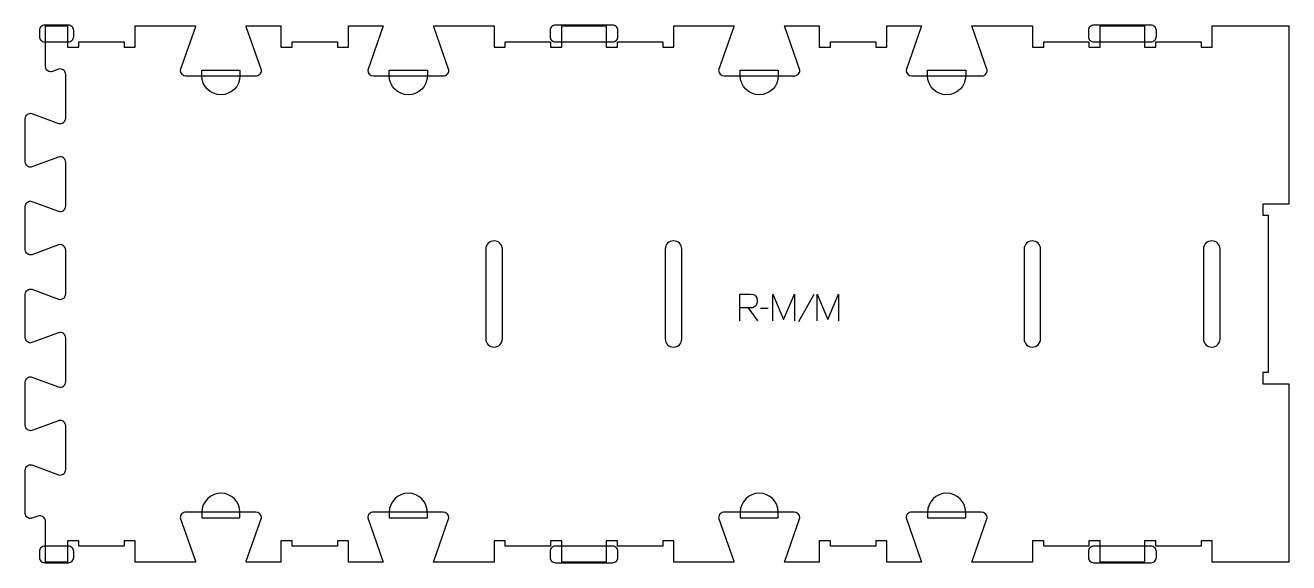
# Model space of a CAD drawing. Header units: millimetres. Extents: x -715 to 693, y -299 to 300.
import ezdxf

# ---------------------------------------------------------------- set-up
doc = ezdxf.new("R2010")
doc.units = ezdxf.units.MM
for name, color, linetype, true_color in [('1_ANYTOOL_1MMDEEP_LABELS_S', 2, 'Continuous', 0xffff00), ('3_ANYTOOL_CUTTHROUGH_INSID', 4, 'Continuous', 0x00ffff), ('4_ANYTOOL_CUTTHROUGH_OUTSI', 5, 'Continuous', 0x0000ff), ('5_ANYTOOL_HALF_MILL_9MM_IN', 3, 'Continuous', 0x00ff00)]:
    doc.layers.add(name, color=color, linetype=linetype, true_color=true_color)

msp = doc.modelspace()

# ---------------------------------------------------------------- linework, layer by layer
at = {"layer": '1_ANYTOOL_1MMDEEP_LABELS_S'}
for p, q in [((163.9, -0.1, 0), (146.8, -30.8, 0)), ((90.5, -15.1, 0), (100.9, -29.6, 0)), ((112.9, -15.7, 0), (104.2, -15.8, 0))]:
    msp.add_line(p, q, dxfattribs=at)
for points in [[(81.5, -29.6), (81.5, 0.4), (92.8, 0.4), (96.3, -0.1), (97.7, -0.7), (98.8, -1.5), (99.7, -2.7), (100.3, -4), (100.8, -7.4), (100.4, -10.1), (99, -12.6), (98.1, -13.7), (96.9, -14.4), (95.7, -14.9), (94.3, -15.1), (92.5, -15.1), (90.5, -15.1), (81.5, -15.1)], [(118.1, -29.6), (118.1, 0.4), (130.1, -28), (142.1, 0.3), (142.1, -29.6)], [(167.4, -29.6), (167.4, 0.4), (179.4, -28), (191.4, 0.3), (191.4, -29.6)]]:
    msp.add_lwpolyline(points, dxfattribs=at)
at = {"layer": '3_ANYTOOL_CUTTHROUGH_INSID'}
for points in [[(-183.4, 50.4, 1), (-201.9, 50.4), (-201.9, -49.6, 1), (-183.4, -49.6)], [(-1.9, -49.6, 1), (16.6, -49.6), (16.6, 50.4, 1), (-1.9, 50.4)], [(416.6, 50.4, 1), (398.1, 50.4), (398.1, -49.6, 1), (416.6, -49.6)], [(598.1, -49.6, 1), (616.6, -49.6), (616.6, 50.4, 1), (598.1, 50.4)]]:
    msp.add_lwpolyline(points, format="xyb", close=True, dxfattribs=at)
at = {"layer": '4_ANYTOOL_CUTTHROUGH_OUTSI'}
msp.add_lwpolyline([(-592.6, -275.1, 0.414214), (-592.8, -274.8), (-604.8, -274.8, 0.414214), (-605.1, -275.1), (-605.1, -280.8), (-655.6, -280.8), (-655.6, -275.1, 0.414214), (-655.8, -274.8), (-667.8, -274.8, 0.414214), (-668.1, -275.1), (-668.1, -298.8), (-692.6, -298.8), (-692.6, -253.2, 0.522088), (-701, -247.3), (-707.8, -249.8, -0.501976), (-715.2, -244.3), (-715.2, -195.8, -0.501976), (-707.8, -190.3), (-678, -201.3, 0.503222), (-670, -195.3), (-670, -146.8, 0.502397), (-678, -140.8, 0.015604), (-678, -140.9), (-707.8, -151.8, -0.501976), (-715.2, -146.3), (-715.2, -97.8, -0.501976), (-707.8, -92.3), (-678, -103.3, 0.503222), (-670, -97.3), (-670, -48.8, 0.502397), (-678, -42.8, 0.015604), (-678, -42.9), (-707.8, -53.8, -0.501976), (-715.2, -48.3), (-715.2, 0.2, -0.501976), (-707.8, 5.7), (-678, -5.3, 0.503222), (-670, 0.7), (-670, 49.2, 0.502397), (-678, 55.2, 0.015604), (-678, 55.1), (-707.8, 44.2, -0.501976), (-715.2, 49.7), (-715.2, 98.2, -0.501976), (-707.8, 103.7), (-678, 92.7, 0.503222), (-670, 98.7), (-670, 147.2, 0.502397), (-678, 153.2, 0.015604), (-678, 153.1), (-707.8, 142.2, -0.501976), (-715.2, 147.7), (-715.2, 196.2, -0.501976), (-707.8, 201.7), (-678, 190.7, 0.503222), (-670, 196.7), (-670, 245.2, 0.502397), (-678, 251.2, 0.015604), (-678, 251.1), (-684.8, 248.6, -0.522087), (-692.6, 254), (-692.6, 299.7), (-668.1, 299.7), (-668.1, 275.9, 0.414214), (-667.8, 275.7), (-655.8, 275.7, 0.414214), (-655.6, 275.9), (-655.6, 281.7), (-605.1, 281.7), (-605.1, 275.9, 0.414214), (-604.8, 275.7), (-592.8, 275.7, 0.414214), (-592.6, 275.9), (-592.6, 299.7), (-525.3, 299.7), (-525.5, 298.3), (-542.4, 249.9), (-542, 247.6), (-540.6, 245.5), (-538.5, 244.1), (-536.2, 243.7), (-458.2, 243.7, 0.419618), (-451.9, 250), (-468.8, 298.3), (-469.1, 299.7), (-430.3, 299.7), (-430.3, 275.9, 0.414214), (-430, 275.7), (-418, 275.7, 0.414214), (-417.8, 275.9), (-417.8, 281.7), (-367.3, 281.7), (-367.3, 275.9, 0.414214), (-367, 275.7), (-355, 275.7, 0.414214), (-354.8, 275.9), (-354.8, 299.7), (-316.4, 299.7), (-316.6, 298.3), (-333.5, 249.9), (-333.1, 247.6), (-331.7, 245.5), (-329.6, 244.1), (-327.3, 243.7), (-249.3, 243.7, 0.419618), (-243, 250), (-259.9, 298.3), (-260.2, 299.7), (-192.6, 299.7), (-192.6, 275.9, 0.414214), (-192.4, 275.7), (-180.4, 275.7, 0.414214), (-180.1, 275.9), (-180.1, 281.7), (-129.6, 281.7), (-129.6, 275.9, 0.414214), (-129.4, 275.7), (-117.4, 275.7, 0.414214), (-117.1, 275.9), (-117.1, 299.7), (-67.6, 299.7), (-67.6, 275.9, 0.414214), (-67.4, 275.7), (-55.4, 275.7, 0.414214), (-55.1, 275.9), (-55.1, 281.7), (-4.6, 281.7), (-4.6, 275.9, 0.414214), (-4.4, 275.7), (7.6, 275.7, 0.414214), (7.9, 275.9), (7.9, 299.7), (74.8, 299.7), (74.6, 298.3), (57.7, 249.9), (58.1, 247.6), (59.5, 245.5), (61.6, 244.1), (63.9, 243.7), (141.9, 243.7, 0.419618), (148.2, 250), (131.3, 298.3), (131, 299.7), (169.8, 299.7), (169.8, 275.9, 0.414214), (170.1, 275.7), (182.1, 275.7, 0.414214), (182.3, 275.9), (182.3, 281.7), (232.8, 281.7), (232.8, 275.9, 0.414214), (233.1, 275.7), (245.1, 275.7, 0.414214), (245.3, 275.9), (245.3, 299.7), (283.7, 299.7), (283.5, 298.3), (266.6, 249.9), (267, 247.6), (268.4, 245.5), (270.5, 244.1), (272.8, 243.7), (350.8, 243.7, 0.419618), (357.1, 250), (340.2, 298.3), (339.9, 299.7), (407.5, 299.7), (407.5, 275.9, 0.414214), (407.7, 275.7), (419.7, 275.7, 0.414214), (420, 275.9), (420, 281.7), (470.5, 281.7), (470.5, 275.9, 0.414214), (470.7, 275.7), (482.7, 275.7, 0.414214), (483, 275.9), (483, 299.7), (532.5, 299.7), (532.5, 275.9, 0.414214), (532.7, 275.7), (544.7, 275.7, 0.414214), (545, 275.9), (545, 281.7), (595.5, 281.7), (595.5, 275.9, 0.414214), (595.7, 275.7), (607.7, 275.7, 0.414214), (608, 275.9), (608, 299.7), (693.2, 299.7), (693.2, 100.7), (664.4, 100.7, 0.414214), (664.2, 100.4), (664.2, 88.4, 0.414214), (664.4, 88.2), (670.2, 88.2), (670.2, -87.3), (664.4, -87.3, 0.414214), (664.2, -87.6), (664.2, -99.6, 0.414214), (664.4, -99.8), (693.2, -99.8), (693.2, -298.8), (608, -298.8), (608, -275.1, 0.414214), (607.7, -274.8), (595.7, -274.8, 0.414214), (595.5, -275.1), (595.5, -280.8), (545, -280.8), (545, -275.1, 0.414214), (544.7, -274.8), (532.7, -274.8, 0.414214), (532.5, -275.1), (532.5, -298.8), (483, -298.8), (483, -275.1, 0.414214), (482.7, -274.8), (470.7, -274.8, 0.414214), (470.5, -275.1), (470.5, -280.8), (420, -280.8), (420, -275.1, 0.414214), (419.7, -274.8), (407.7, -274.8, 0.414214), (407.5, -275.1), (407.5, -298.8), (339.9, -298.8), (340.2, -297.4), (357.1, -249.1), (356.6, -246.8), (355.2, -244.7), (353.1, -243.3), (350.8, -242.8), (272.8, -242.8, 0.419618), (266.6, -249.2), (283.5, -297.5), (283.7, -298.8), (245.3, -298.8), (245.3, -275.1, 0.414214), (245.1, -274.8), (233.1, -274.8, 0.414214), (232.8, -275.1), (232.8, -280.8), (182.3, -280.8), (182.3, -275.1, 0.414214), (182.1, -274.8), (170.1, -274.8, 0.414214), (169.8, -275.1), (169.8, -298.8), (131, -298.8), (131.3, -297.4), (148.2, -249.1), (147.7, -246.8), (146.3, -244.7), (144.2, -243.3), (141.9, -242.8), (63.9, -242.8, 0.419618), (57.7, -249.2), (74.6, -297.5), (74.8, -298.8), (7.9, -298.8), (7.9, -275.1, 0.414214), (7.6, -274.8), (-4.4, -274.8, 0.414214), (-4.6, -275.1), (-4.6, -280.8), (-55.1, -280.8), (-55.1, -275.1, 0.414214), (-55.4, -274.8), (-67.4, -274.8, 0.414214), (-67.6, -275.1), (-67.6, -298.8), (-117.1, -298.8), (-117.1, -275.1, 0.414214), (-117.4, -274.8), (-129.4, -274.8, 0.414214), (-129.6, -275.1), (-129.6, -280.8), (-180.1, -280.8), (-180.1, -275.1, 0.414214), (-180.4, -274.8), (-192.4, -274.8, 0.414214), (-192.6, -275.1), (-192.6, -298.8), (-260.2, -298.8), (-259.9, -297.4), (-243, -249.1), (-243.5, -246.8), (-244.8, -244.7), (-247, -243.3), (-249.3, -242.8), (-327.3, -242.8, 0.419618), (-333.5, -249.2), (-316.6, -297.5), (-316.4, -298.8), (-354.8, -298.8), (-354.8, -275.1, 0.414214), (-355, -274.8), (-367, -274.8, 0.414214), (-367.3, -275.1), (-367.3, -280.8), (-417.8, -280.8), (-417.8, -275.1, 0.414214), (-418, -274.8), (-430, -274.8, 0.414214), (-430.3, -275.1), (-430.3, -298.8), (-469.1, -298.8), (-468.8, -297.4), (-451.9, -249.1), (-452.4, -246.8), (-453.7, -244.7), (-455.9, -243.3), (-458.2, -242.8), (-536.2, -242.8, 0.419618), (-542.4, -249.2), (-525.5, -297.5), (-525.3, -298.8), (-592.6, -298.8)], format="xyb", close=True, dxfattribs=at)
at = {"layer": '5_ANYTOOL_HALF_MILL_9MM_IN'}
for points in [[(-693.5, 300.2, 0.414214), (-699.5, 294.2), (-699.5, 287.7, 0.414214), (-693.5, 281.7), (-667.2, 281.7, 0.414214), (-661.2, 287.7), (-661.2, 294.2, 0.414214), (-667.2, 300.2)], [(-124.2, 300.2, 0.414214), (-130.2, 294.2), (-130.2, 287.7, 0.414214), (-124.2, 281.7), (-60.5, 281.7, 0.414214), (-54.5, 287.7), (-54.5, 294.2, 0.414214), (-60.5, 300.2)], [(475.8, 300.2, 0.414214), (469.8, 294.2), (469.8, 287.7, 0.414214), (475.8, 281.7), (539.6, 281.7, 0.414214), (545.6, 287.7), (545.6, 294.2, 0.414214), (539.6, 300.2)], [(-475.9, 243.9, -1), (-518.4, 243.9), (-518.4, 250.2), (-475.9, 250.2)], [(-267, 243.9, -1), (-309.5, 243.9), (-309.5, 250.2), (-267, 250.2)], [(124.2, 243.9, -1), (81.7, 243.9), (81.7, 250.2), (124.2, 250.2)], [(333.1, 243.9, -1), (290.6, 243.9), (290.6, 250.2), (333.1, 250.2)], [(-475.9, -243.1, 1), (-518.4, -243.1), (-518.4, -249.3), (-475.9, -249.3)], [(-267, -243.1, 1), (-309.5, -243.1), (-309.5, -249.3), (-267, -249.3)], [(124.2, -243.1, 1), (81.7, -243.1), (81.7, -249.3), (124.2, -249.3)], [(333.1, -243.1, 1), (290.6, -243.1), (290.6, -249.3), (333.1, -249.3)], [(-693.5, -280.8, 0.414214), (-699.5, -286.8), (-699.5, -293.3, 0.414214), (-693.5, -299.3), (-667.2, -299.3, 0.414214), (-661.2, -293.3), (-661.2, -286.8, 0.414214), (-667.2, -280.8)], [(-124.2, -280.8, 0.414214), (-130.2, -286.8), (-130.2, -293.3, 0.414214), (-124.2, -299.3), (-60.5, -299.3, 0.414214), (-54.5, -293.3), (-54.5, -286.8, 0.414214), (-60.5, -280.8)], [(475.8, -280.8, 0.414214), (469.8, -286.8), (469.8, -293.3, 0.414214), (475.8, -299.3), (539.6, -299.3, 0.414214), (545.6, -293.3), (545.6, -286.8, 0.414214), (539.6, -280.8)]]:
    msp.add_lwpolyline(points, format="xyb", close=True, dxfattribs=at)

doc.saveas('drawing.dxf')
